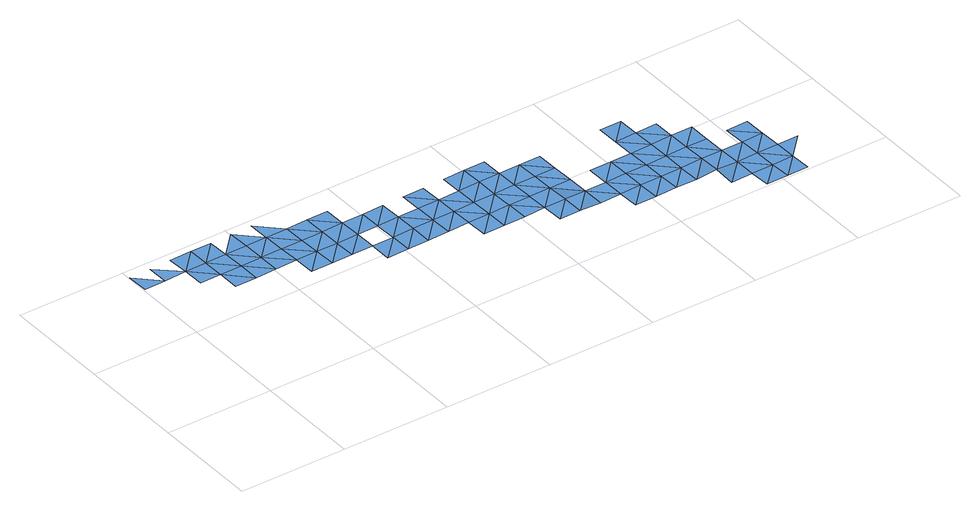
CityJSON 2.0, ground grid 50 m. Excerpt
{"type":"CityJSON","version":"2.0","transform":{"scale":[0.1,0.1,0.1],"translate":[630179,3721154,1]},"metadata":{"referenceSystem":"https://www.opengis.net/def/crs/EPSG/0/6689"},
"CityObjects":{
"waterbody1":{"type":"WaterBody","attributes":{"name":"福岡県津波浸水想定図","class":"1140","function":"2","WaterBodyTsunamiRiskAttribute.description":"1","WaterBodyTsunamiRiskAttribute.rank":"2"},"geometry":[{"type":"MultiSurface","lod":"1","boundaries":[[[0,1,2]],[[3,4,2]],[[5,6,3]],[[7,5,3]],[[8,7,9]],[[10,7,8]],[[11,10,8]],[[12,10,11]],[[11,13,14]],[[11,15,12]],[[11,14,16]],[[11,16,15]],[[17,18,19]],[[19,18,20]],[[21,22,23]],[[24,22,21]],[[25,26,24]],[[27,26,25]],[[28,29,30]],[[29,31,30]],[[32,33,29]],[[33,32,34]],[[35,36,34]],[[35,37,36]],[[36,37,38]],[[36,38,39]],[[40,41,42]],[[41,40,43]],[[44,45,46]],[[47,45,44]]]}]},
"waterbody2":{"type":"WaterBody","attributes":{"name":"福岡県津波浸水想定図","class":"1140","function":"2","WaterBodyTsunamiRiskAttribute.description":"1","WaterBodyTsunamiRiskAttribute.rank":"3"},"geometry":[{"type":"MultiSurface","lod":"1","boundaries":[[[3,48,9]],[[9,7,3]],[[49,50,9]],[[50,8,9]],[[8,50,13]],[[8,13,11]],[[51,52,14]],[[51,53,52]],[[54,20,55]],[[55,56,54]],[[57,54,56]],[[57,56,58]],[[26,27,28]],[[27,59,28]],[[32,28,59]],[[28,32,29]],[[34,32,60]],[[60,35,34]],[[42,38,61]],[[61,40,42]],[[62,63,64]],[[62,64,65]],[[66,62,65]],[[67,66,65]]]}]},
"waterbody3":{"type":"WaterBody","attributes":{"name":"福岡県津波浸水想定図","class":"1140","function":"2","WaterBodyTsunamiRiskAttribute.description":"1","WaterBodyTsunamiRiskAttribute.rank":"1"},"geometry":[{"type":"MultiSurface","lod":"1","boundaries":[[[68,5,7]],[[68,7,10]],[[69,10,12]],[[15,69,12]],[[14,52,16]],[[70,15,16]],[[15,71,72]],[[16,52,70]],[[15,70,71]],[[52,53,17]],[[73,71,70]],[[53,18,17]],[[70,52,73]],[[52,17,73]],[[74,71,73]],[[17,75,73]],[[73,75,74]],[[17,19,75]],[[76,74,75]],[[19,77,75]],[[77,19,78]],[[79,77,78]],[[78,54,80]],[[80,54,57]],[[78,80,79]],[[58,23,57]],[[57,23,80]],[[58,21,23]],[[80,23,81]],[[23,82,81]],[[83,81,82]],[[23,22,82]],[[26,22,24]],[[83,82,84]],[[85,82,22]],[[26,85,22]],[[86,82,85]],[[87,86,85]],[[85,26,30]],[[30,26,28]],[[30,87,85]],[[88,86,89]],[[89,86,87]],[[90,87,30]],[[87,90,89]],[[30,31,90]],[[89,90,91]],[[31,29,33]],[[92,93,31]],[[92,31,33]],[[90,31,93]],[[36,33,34]],[[92,33,94]],[[95,93,92]],[[33,36,94]],[[94,95,92]],[[95,96,93]],[[38,42,39]],[[39,42,97]],[[98,39,99]],[[39,97,99]],[[42,41,97]],[[41,100,97]],[[99,97,100]],[[46,41,43]],[[99,100,101]],[[44,46,43]],[[46,100,41]],[[101,100,102]],[[103,104,101]],[[102,100,46]],[[103,101,102]],[[104,105,106]],[[46,45,102]],[[107,104,103]],[[105,104,107]],[[108,103,102]],[[103,108,107]],[[102,45,109]],[[47,110,111]],[[102,109,108]],[[47,112,45]],[[108,113,107]],[[111,112,47]],[[110,63,111]],[[109,45,112]],[[109,114,108]],[[109,112,115]],[[111,63,62]],[[114,109,115]],[[111,116,112]],[[111,62,117]],[[111,117,116]],[[62,66,117]],[[116,118,119]],[[117,66,120]],[[116,117,118]],[[117,120,118]],[[121,120,66]],[[119,118,122]]]}]}
},
"vertices":[
[5,956,7],[7,856,8],[106,858,8],[207,860,11],[105,958,7],[305,962,9],[205,960,8],[306,862,11],[408,764,10],[308,762,11],[406,864,10],[508,766,9],[506,866,9],[510,666,9],[610,668,11],[606,868,9],[608,768,9],[810,672,7],[812,572,9],[910,673,8],[912,573,9],[1214,479,8],[1312,581,8],[1212,579,8],[1314,481,10],[1316,381,10],[1414,483,10],[1416,383,10],[1514,485,11],[1614,487,11],[1512,585,9],[1612,587,9],[1616,387,14],[1714,489,9],[1716,389,13],[1718,289,13],[1816,391,9],[1818,291,7],[1918,293,9],[1916,393,9],[2019,195,11],[2118,297,9],[2017,295,9],[2119,197,11],[2219,199,8],[2317,301,11],[2217,299,9],[2319,201,14],
[208,760,11],[310,662,9],[410,664,9],[612,568,11],[710,670,11],[712,570,11],[1012,575,9],[914,473,8],[1014,475,8],[1112,577,9],[1114,477,8],[1516,385,10],[1618,287,13],[1919,193,12],[2521,104,10],[2421,103,10],[2423,3,14],[2523,5,13],[2621,106,10],[2623,7,13],
[404,964,8],[504,966,9],[708,770,8],[706,870,8],[604,968,8],[808,771,7],[806,871,8],[908,773,8],[906,873,8],[1008,775,8],[1010,675,9],[1108,777,9],[1110,677,9],[1210,679,8],[1310,681,8],[1208,779,8],[1308,781,8],[1412,583,9],[1410,683,9],[1510,685,10],[1408,783,9],[1508,785,10],[1610,687,10],[1608,787,10],[1712,589,9],[1710,689,9],[1814,491,9],[1812,591,9],[1810,691,9],[2016,395,9],[1914,493,9],[2014,495,9],[2116,397,9],[2114,497,9],[2216,399,9],[2214,499,10],[2112,597,9],[2210,699,9],[2110,697,9],[2212,599,10],[2314,501,10],[2315,401,11],[2321,101,9],[2419,203,10],[2417,303,10],[2312,601,10],[2414,502,10],[2415,402,10],[2517,304,9],[2519,204,10],[2617,306,9],[2515,404,9],[2619,206,10],[2719,208,9],[2615,406,9]
]}
